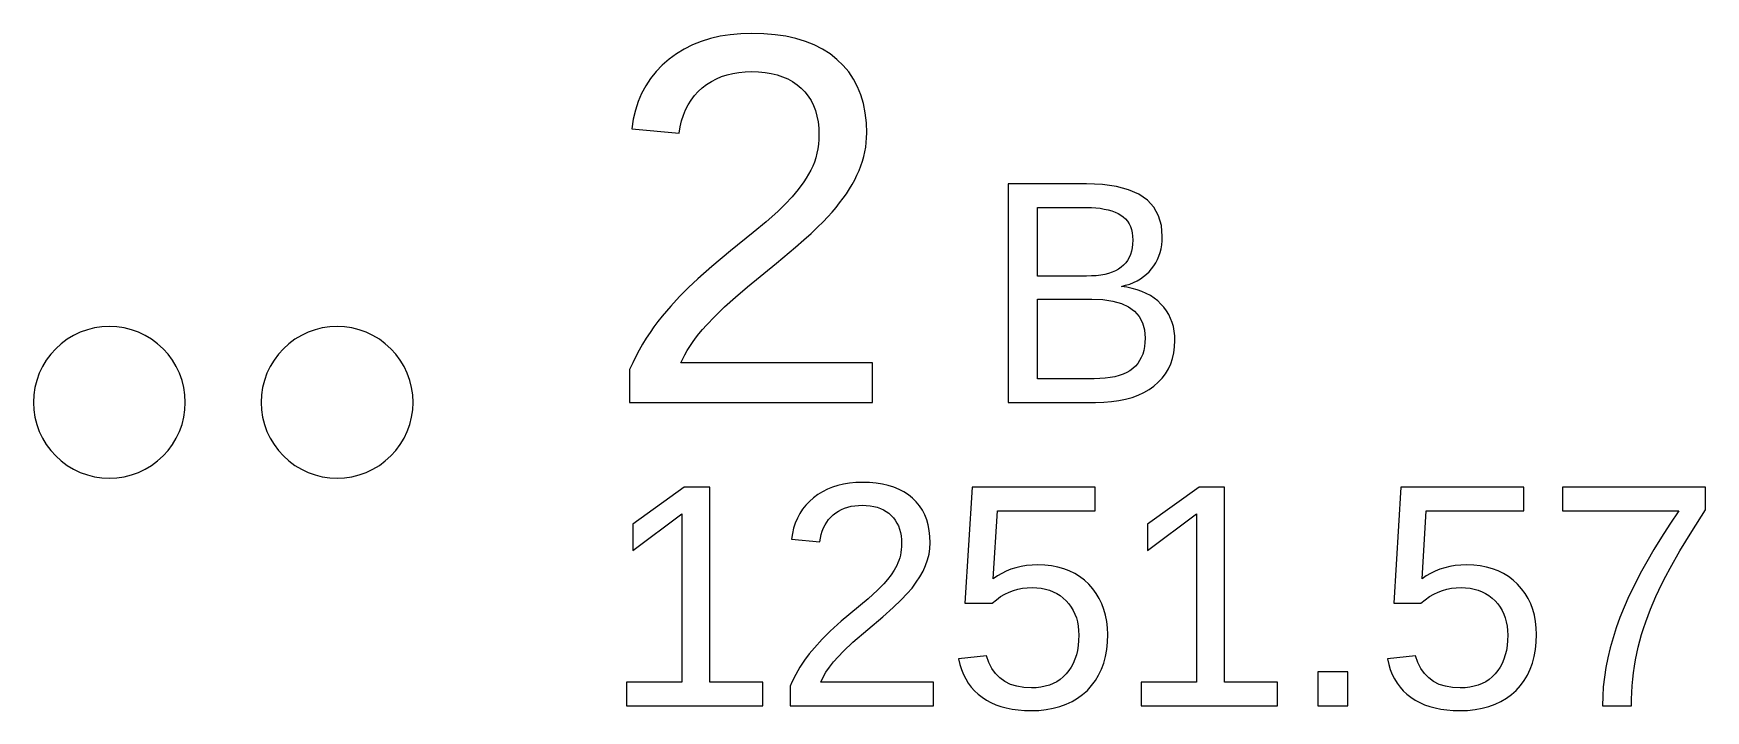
# Model space of a CAD drawing. Header units: metres. Extents: x -61 to 817, y 39 to 684.
# Drawn here: x 286.5 to 308.52, y 116.76 to 125.69 of the extents above; entities that cross this region are included whole.
import ezdxf

# ---------------------------------------------------------------- set-up
doc = ezdxf.new("R2010")
doc.units = ezdxf.units.M

msp = doc.modelspace()

# ---------------------------------------------------------------- linework, layer by layer
for p, q in [((295.295, 125.582), (295.18, 125.536)), ((295.416, 125.62), (295.295, 125.582)), ((295.543, 125.649), (295.416, 125.62)), ((295.676, 125.67), (295.543, 125.649)), ((295.815, 125.683), (295.676, 125.67)), ((295.96, 125.687), (295.815, 125.683)), ((296.118, 125.683), (295.96, 125.687)), ((296.268, 125.67), (296.118, 125.683)), ((296.409, 125.649), (296.268, 125.67)), ((296.542, 125.62), (296.409, 125.649)), ((296.667, 125.582), (296.542, 125.62)), ((296.783, 125.535), (296.667, 125.582)), ((294.871, 125.346), (294.781, 125.268)), ((294.968, 125.418), (294.871, 125.346)), ((295.071, 125.481), (294.968, 125.418)), ((295.18, 125.536), (295.071, 125.481)), ((296.891, 125.48), (296.783, 125.535)), ((296.991, 125.417), (296.891, 125.48)), ((297.082, 125.345), (296.991, 125.417)), ((297.164, 125.266), (297.082, 125.345)), ((294.701, 125.183), (294.628, 125.093)), ((294.781, 125.268), (294.701, 125.183)), ((295.494, 125.088), (295.563, 125.117)), ((295.563, 125.117), (295.635, 125.141)), ((295.635, 125.141), (295.711, 125.159)), ((295.711, 125.159), (295.791, 125.173)), ((295.791, 125.173), (295.874, 125.18)), ((295.874, 125.18), (295.96, 125.183)), ((295.96, 125.183), (296.05, 125.18)), ((296.05, 125.18), (296.136, 125.172)), ((296.136, 125.172), (296.218, 125.159)), ((296.218, 125.159), (296.295, 125.14)), ((296.295, 125.14), (296.367, 125.116)), ((296.367, 125.116), (296.435, 125.086)), ((297.237, 125.179), (297.164, 125.266)), ((297.3, 125.085), (297.237, 125.179)), ((294.51, 124.895), (294.464, 124.788)), ((294.565, 124.997), (294.51, 124.895)), ((294.628, 125.093), (294.565, 124.997)), ((295.204, 124.867), (295.253, 124.921)), ((295.253, 124.921), (295.307, 124.97)), ((295.307, 124.97), (295.366, 125.015)), ((295.366, 125.015), (295.428, 125.054)), ((295.428, 125.054), (295.494, 125.088)), ((296.435, 125.086), (296.498, 125.051)), ((296.498, 125.051), (296.557, 125.011)), ((296.557, 125.011), (296.611, 124.965)), ((296.611, 124.965), (296.66, 124.915)), ((296.66, 124.915), (296.703, 124.86)), ((297.354, 124.984), (297.3, 125.085)), ((297.397, 124.877), (297.354, 124.984)), ((297.431, 124.762), (297.397, 124.877)), ((294.427, 124.674), (294.399, 124.555)), ((294.464, 124.788), (294.427, 124.674)), ((295.059, 124.61), (295.088, 124.68)), ((295.088, 124.68), (295.121, 124.747)), ((295.121, 124.747), (295.16, 124.809)), ((295.16, 124.809), (295.204, 124.867)), ((296.703, 124.86), (296.741, 124.801)), ((296.741, 124.801), (296.773, 124.737)), ((296.773, 124.737), (296.799, 124.669)), ((296.799, 124.669), (296.819, 124.597)), ((297.456, 124.639), (297.431, 124.762)), ((294.399, 124.555), (294.379, 124.43)), ((295.006, 124.372), (295.019, 124.456)), ((295.019, 124.456), (295.036, 124.535)), ((295.036, 124.535), (295.059, 124.61)), ((296.819, 124.597), (296.833, 124.52)), ((296.833, 124.52), (296.842, 124.439)), ((296.842, 124.439), (296.845, 124.354)), ((297.47, 124.51), (297.456, 124.639)), ((297.475, 124.374), (297.47, 124.51)), ((294.379, 124.43), (295.006, 124.372)), ((296.838, 124.227), (296.83, 124.166)), ((296.843, 124.29), (296.838, 124.227)), ((296.845, 124.354), (296.843, 124.29)), ((297.461, 124.188), (297.469, 124.25)), ((297.469, 124.25), (297.473, 124.312)), ((297.473, 124.312), (297.475, 124.374)), ((296.803, 124.048), (296.785, 123.991)), ((296.818, 124.106), (296.803, 124.048)), ((296.83, 124.166), (296.818, 124.106)), ((297.397, 123.942), (297.418, 124.003)), ((297.418, 124.003), (297.435, 124.065)), ((297.435, 124.065), (297.45, 124.127)), ((297.45, 124.127), (297.461, 124.188)), ((296.678, 123.779), (296.645, 123.728)), ((296.709, 123.83), (296.678, 123.779)), ((296.738, 123.882), (296.709, 123.83)), ((296.763, 123.936), (296.738, 123.882)), ((296.785, 123.991), (296.763, 123.936)), ((297.316, 123.758), (297.346, 123.819)), ((297.346, 123.819), (297.373, 123.88)), ((297.373, 123.88), (297.397, 123.942)), ((296.572, 123.629), (296.491, 123.531)), ((296.645, 123.728), (296.572, 123.629)), ((297.164, 123.513), (297.207, 123.574)), ((297.207, 123.574), (297.246, 123.636)), ((297.246, 123.636), (297.283, 123.697)), ((297.283, 123.697), (297.316, 123.758)), ((300.369, 123.703), (299.337, 123.703)), ((299.337, 123.703), (299.337, 120.823)), ((300.579, 123.695), (300.369, 123.703)), ((300.764, 123.669), (300.579, 123.695)), ((300.924, 123.626), (300.764, 123.669)), ((301.06, 123.566), (300.924, 123.626)), ((301.171, 123.489), (301.06, 123.566)), ((296.304, 123.341), (296.148, 123.201)), ((296.402, 123.435), (296.304, 123.341)), ((296.491, 123.531), (296.402, 123.435)), ((297.018, 123.329), (297.07, 123.391)), ((297.07, 123.391), (297.118, 123.452)), ((297.118, 123.452), (297.164, 123.513)), ((299.725, 122.487), (299.725, 123.392)), ((299.725, 123.392), (300.369, 123.392)), ((300.369, 123.392), (300.433, 123.391)), ((300.433, 123.391), (300.494, 123.387)), ((300.494, 123.387), (300.551, 123.381)), ((300.551, 123.381), (300.604, 123.372)), ((300.604, 123.372), (300.655, 123.361)), ((300.655, 123.361), (300.701, 123.348)), ((300.701, 123.348), (300.745, 123.332)), ((301.257, 123.395), (301.171, 123.489)), ((301.319, 123.283), (301.257, 123.395)), ((296.148, 123.201), (295.98, 123.06)), ((296.742, 123.051), (296.827, 123.131)), ((296.827, 123.131), (296.901, 123.203)), ((296.901, 123.203), (296.963, 123.268)), ((296.963, 123.268), (297.018, 123.329)), ((300.745, 123.332), (300.785, 123.313)), ((300.785, 123.313), (300.821, 123.292)), ((300.821, 123.292), (300.854, 123.268)), ((300.854, 123.268), (300.883, 123.242)), ((300.883, 123.242), (300.908, 123.211)), ((300.908, 123.211), (300.93, 123.178)), ((300.93, 123.178), (300.947, 123.141)), ((300.947, 123.141), (300.961, 123.101)), ((301.356, 123.155), (301.319, 123.283)), ((301.368, 123.009), (301.356, 123.155)), ((295.98, 123.06), (295.678, 122.821)), ((296.538, 122.869), (296.646, 122.964)), ((296.646, 122.964), (296.742, 123.051)), ((300.961, 123.101), (300.97, 123.058)), ((300.97, 123.058), (300.976, 123.012)), ((300.976, 122.91), (300.971, 122.861)), ((300.976, 123.012), (300.978, 122.962)), ((300.978, 122.962), (300.976, 122.91)), ((301.352, 122.849), (301.361, 122.9)), ((301.361, 122.9), (301.366, 122.954)), ((301.366, 122.954), (301.368, 123.009)), ((295.678, 122.821), (295.433, 122.616)), ((296.287, 122.657), (296.538, 122.869)), ((300.91, 122.695), (300.886, 122.661)), ((300.931, 122.732), (300.91, 122.695)), ((300.948, 122.772), (300.931, 122.732)), ((300.961, 122.815), (300.948, 122.772)), ((300.971, 122.861), (300.961, 122.815)), ((301.283, 122.663), (301.305, 122.706)), ((301.305, 122.706), (301.324, 122.752)), ((301.324, 122.752), (301.34, 122.799)), ((301.34, 122.799), (301.352, 122.849)), ((295.433, 122.616), (295.249, 122.453)), ((295.905, 122.345), (296.287, 122.657)), ((300.369, 122.487), (299.725, 122.487)), ((300.435, 122.489), (300.369, 122.487)), ((300.497, 122.493), (300.435, 122.489)), ((300.556, 122.5), (300.497, 122.493)), ((300.61, 122.51), (300.556, 122.5)), ((300.661, 122.523), (300.61, 122.51)), ((300.708, 122.539), (300.661, 122.523)), ((300.751, 122.557), (300.708, 122.539)), ((300.791, 122.579), (300.751, 122.557)), ((300.826, 122.603), (300.791, 122.579)), ((300.858, 122.631), (300.826, 122.603)), ((300.886, 122.661), (300.858, 122.631)), ((301.079, 122.452), (301.12, 122.48)), ((301.12, 122.48), (301.159, 122.511)), ((301.159, 122.511), (301.194, 122.545)), ((301.194, 122.545), (301.227, 122.582)), ((301.227, 122.582), (301.257, 122.622)), ((301.257, 122.622), (301.283, 122.663)), ((295.127, 122.338), (295.009, 122.217)), ((295.249, 122.453), (295.127, 122.338)), ((295.746, 122.209), (295.905, 122.345)), ((300.829, 122.351), (300.885, 122.366)), ((300.902, 122.34), (300.829, 122.351)), ((300.885, 122.366), (300.938, 122.383)), ((300.972, 122.325), (300.902, 122.34)), ((300.938, 122.383), (300.987, 122.403)), ((301.037, 122.307), (300.972, 122.325)), ((300.987, 122.403), (301.035, 122.426)), ((301.035, 122.426), (301.079, 122.452)), ((301.099, 122.285), (301.037, 122.307)), ((301.157, 122.259), (301.099, 122.285)), ((301.211, 122.23), (301.157, 122.259)), ((294.893, 122.09), (294.779, 121.957)), ((295.009, 122.217), (294.893, 122.09)), ((295.474, 121.956), (295.602, 122.08)), ((295.602, 122.08), (295.746, 122.209)), ((299.725, 121.134), (299.725, 122.184)), ((299.725, 122.184), (300.439, 122.184)), ((300.439, 122.184), (300.586, 122.178)), ((300.586, 122.178), (300.716, 122.159)), ((300.716, 122.159), (300.829, 122.127)), ((300.829, 122.127), (300.924, 122.082)), ((300.924, 122.082), (301.002, 122.025)), ((301.002, 122.025), (301.063, 121.955)), ((301.261, 122.197), (301.211, 122.23)), ((301.307, 122.16), (301.261, 122.197)), ((301.35, 122.119), (301.307, 122.16)), ((301.388, 122.076), (301.35, 122.119)), ((301.422, 122.03), (301.388, 122.076)), ((301.452, 121.981), (301.422, 122.03)), ((287.304, 121.804), (287.209, 121.78)), ((287.401, 121.818), (287.304, 121.804)), ((287.499, 121.823), (287.401, 121.818)), ((287.597, 121.818), (287.499, 121.823)), ((287.694, 121.804), (287.597, 121.818)), ((287.789, 121.78), (287.694, 121.804)), ((290.304, 121.804), (290.209, 121.78)), ((290.401, 121.818), (290.304, 121.804)), ((290.499, 121.823), (290.401, 121.818)), ((290.597, 121.818), (290.499, 121.823)), ((290.694, 121.804), (290.597, 121.818)), ((290.789, 121.78), (290.694, 121.804)), ((294.671, 121.817), (294.62, 121.744)), ((294.724, 121.888), (294.671, 121.817)), ((294.779, 121.957), (294.724, 121.888)), ((295.312, 121.782), (295.362, 121.839)), ((295.362, 121.839), (295.474, 121.956)), ((301.063, 121.955), (301.106, 121.873)), ((301.106, 121.873), (301.132, 121.777)), ((301.477, 121.93), (301.452, 121.981)), ((301.497, 121.877), (301.477, 121.93)), ((301.513, 121.821), (301.497, 121.877)), ((301.524, 121.763), (301.513, 121.821)), ((286.865, 121.596), (286.792, 121.53)), ((286.943, 121.655), (286.865, 121.596)), ((287.028, 121.705), (286.943, 121.655)), ((287.116, 121.747), (287.028, 121.705)), ((287.209, 121.78), (287.116, 121.747)), ((287.882, 121.747), (287.789, 121.78)), ((287.97, 121.705), (287.882, 121.747)), ((288.055, 121.655), (287.97, 121.705)), ((288.133, 121.596), (288.055, 121.655)), ((288.206, 121.53), (288.133, 121.596)), ((289.865, 121.596), (289.792, 121.53)), ((289.943, 121.655), (289.865, 121.596)), ((290.028, 121.705), (289.943, 121.655)), ((290.116, 121.747), (290.028, 121.705)), ((290.209, 121.78), (290.116, 121.747)), ((290.882, 121.747), (290.789, 121.78)), ((290.97, 121.705), (290.882, 121.747)), ((291.055, 121.655), (290.97, 121.705)), ((291.133, 121.596), (291.055, 121.655)), ((291.206, 121.53), (291.133, 121.596)), ((294.523, 121.59), (294.477, 121.51)), ((294.57, 121.668), (294.523, 121.59)), ((294.62, 121.744), (294.57, 121.668)), ((295.143, 121.559), (295.181, 121.614)), ((295.181, 121.614), (295.221, 121.67)), ((295.221, 121.67), (295.265, 121.726)), ((295.265, 121.726), (295.312, 121.782)), ((301.132, 121.777), (301.141, 121.669)), ((301.139, 121.612), (301.133, 121.557)), ((301.141, 121.669), (301.139, 121.612)), ((301.531, 121.702), (301.524, 121.763)), ((301.53, 121.555), (301.533, 121.639)), ((301.533, 121.639), (301.531, 121.702)), ((286.668, 121.379), (286.617, 121.295)), ((286.726, 121.458), (286.668, 121.379)), ((286.792, 121.53), (286.726, 121.458)), ((288.272, 121.458), (288.206, 121.53)), ((288.331, 121.379), (288.272, 121.458)), ((288.381, 121.295), (288.331, 121.379)), ((289.668, 121.379), (289.617, 121.295)), ((289.726, 121.458), (289.668, 121.379)), ((289.792, 121.53), (289.726, 121.458)), ((291.272, 121.458), (291.206, 121.53)), ((291.33, 121.379), (291.272, 121.458)), ((291.381, 121.295), (291.33, 121.379)), ((294.434, 121.427), (294.392, 121.342)), ((294.477, 121.51), (294.434, 121.427)), ((295.026, 121.344), (295.051, 121.397)), ((295.051, 121.397), (295.078, 121.451)), ((295.078, 121.451), (295.109, 121.505)), ((295.109, 121.505), (295.143, 121.559)), ((301.069, 121.373), (301.044, 121.335)), ((301.091, 121.414), (301.069, 121.373)), ((301.109, 121.459), (301.091, 121.414)), ((301.123, 121.506), (301.109, 121.459)), ((301.133, 121.557), (301.123, 121.506)), ((301.479, 121.33), (301.502, 121.401)), ((301.502, 121.401), (301.519, 121.476)), ((301.519, 121.476), (301.53, 121.555)), ((286.575, 121.206), (286.542, 121.113)), ((286.617, 121.295), (286.575, 121.206)), ((288.423, 121.206), (288.381, 121.295)), ((288.456, 121.113), (288.423, 121.206)), ((289.575, 121.206), (289.542, 121.113)), ((289.617, 121.295), (289.575, 121.206)), ((291.423, 121.206), (291.381, 121.295)), ((291.456, 121.113), (291.423, 121.206)), ((294.392, 121.342), (294.352, 121.255)), ((294.352, 121.255), (294.352, 120.823)), ((297.55, 121.344), (295.026, 121.344)), ((297.55, 120.823), (297.55, 121.344)), ((300.469, 121.134), (299.725, 121.134)), ((300.545, 121.136), (300.469, 121.134)), ((300.616, 121.141), (300.545, 121.136)), ((300.682, 121.149), (300.616, 121.141)), ((300.743, 121.161), (300.682, 121.149)), ((300.8, 121.175), (300.743, 121.161)), ((300.852, 121.194), (300.8, 121.175)), ((300.899, 121.215), (300.852, 121.194)), ((300.942, 121.24), (300.899, 121.215)), ((300.98, 121.268), (300.942, 121.24)), ((301.014, 121.3), (300.98, 121.268)), ((301.044, 121.335), (301.014, 121.3)), ((301.315, 121.088), (301.366, 121.142)), ((301.366, 121.142), (301.41, 121.2)), ((301.41, 121.2), (301.448, 121.263)), ((301.448, 121.263), (301.479, 121.33)), ((286.504, 120.921), (286.499, 120.823)), ((286.518, 121.018), (286.504, 120.921)), ((286.542, 121.113), (286.518, 121.018)), ((288.48, 121.018), (288.456, 121.113)), ((288.494, 120.921), (288.48, 121.018)), ((288.499, 120.823), (288.494, 120.921)), ((289.504, 120.921), (289.499, 120.823)), ((289.518, 121.018), (289.504, 120.921)), ((289.542, 121.113), (289.518, 121.018)), ((291.48, 121.018), (291.456, 121.113)), ((291.494, 120.921), (291.48, 121.018)), ((291.499, 120.823), (291.494, 120.921)), ((300.969, 120.889), (301.049, 120.919)), ((301.049, 120.919), (301.124, 120.953)), ((301.124, 120.953), (301.193, 120.993)), ((301.193, 120.993), (301.257, 121.038)), ((301.257, 121.038), (301.315, 121.088)), ((286.499, 120.823), (286.504, 120.725)), ((286.504, 120.725), (286.518, 120.628)), ((288.48, 120.628), (288.494, 120.725)), ((288.494, 120.725), (288.499, 120.823)), ((289.499, 120.823), (289.504, 120.725)), ((289.504, 120.725), (289.518, 120.628)), ((291.48, 120.628), (291.494, 120.725)), ((291.494, 120.725), (291.499, 120.823)), ((294.352, 120.823), (297.55, 120.823)), ((299.337, 120.823), (300.489, 120.823)), ((300.489, 120.823), (300.596, 120.826)), ((300.596, 120.826), (300.697, 120.834)), ((300.697, 120.834), (300.793, 120.847)), ((300.793, 120.847), (300.884, 120.866)), ((300.884, 120.866), (300.969, 120.889)), ((286.518, 120.628), (286.542, 120.533)), ((286.542, 120.533), (286.575, 120.44)), ((288.423, 120.44), (288.456, 120.533)), ((288.456, 120.533), (288.48, 120.628)), ((289.518, 120.628), (289.542, 120.533)), ((289.542, 120.533), (289.575, 120.44)), ((291.423, 120.44), (291.456, 120.533)), ((291.456, 120.533), (291.48, 120.628)), ((286.575, 120.44), (286.617, 120.352)), ((286.617, 120.352), (286.668, 120.268)), ((286.668, 120.268), (286.726, 120.189)), ((288.272, 120.189), (288.331, 120.268)), ((288.331, 120.268), (288.381, 120.352)), ((288.381, 120.352), (288.423, 120.44)), ((289.575, 120.44), (289.617, 120.352)), ((289.617, 120.352), (289.668, 120.268)), ((289.668, 120.268), (289.726, 120.189)), ((291.272, 120.189), (291.33, 120.268)), ((291.33, 120.268), (291.381, 120.352)), ((291.381, 120.352), (291.423, 120.44)), ((286.726, 120.189), (286.792, 120.116)), ((286.792, 120.116), (286.865, 120.05)), ((286.865, 120.05), (286.943, 119.992)), ((288.055, 119.992), (288.133, 120.05)), ((288.133, 120.05), (288.206, 120.116)), ((288.206, 120.116), (288.272, 120.189)), ((289.726, 120.189), (289.792, 120.116)), ((289.792, 120.116), (289.865, 120.05)), ((289.865, 120.05), (289.943, 119.992)), ((291.055, 119.992), (291.133, 120.05)), ((291.133, 120.05), (291.206, 120.116)), ((291.206, 120.116), (291.272, 120.189)), ((286.943, 119.992), (287.028, 119.941)), ((287.028, 119.941), (287.116, 119.899)), ((287.116, 119.899), (287.209, 119.866)), ((287.209, 119.866), (287.304, 119.842)), ((287.304, 119.842), (287.401, 119.828)), ((287.401, 119.828), (287.499, 119.823)), ((287.499, 119.823), (287.597, 119.828)), ((287.597, 119.828), (287.694, 119.842)), ((287.694, 119.842), (287.789, 119.866)), ((287.789, 119.866), (287.882, 119.899)), ((287.882, 119.899), (287.97, 119.941)), ((287.97, 119.941), (288.055, 119.992)), ((289.943, 119.992), (290.028, 119.941)), ((290.028, 119.941), (290.116, 119.899)), ((290.116, 119.899), (290.209, 119.866)), ((290.209, 119.866), (290.304, 119.842)), ((290.304, 119.842), (290.401, 119.828)), ((290.401, 119.828), (290.499, 119.823)), ((290.499, 119.823), (290.597, 119.828)), ((290.597, 119.828), (290.694, 119.842)), ((290.694, 119.842), (290.789, 119.866)), ((290.789, 119.866), (290.882, 119.899)), ((290.882, 119.899), (290.97, 119.941)), ((290.97, 119.941), (291.055, 119.992)), ((295.072, 119.703), (294.395, 119.216)), ((295.409, 119.703), (295.072, 119.703)), ((295.409, 117.134), (295.409, 119.703)), ((296.831, 119.607), (296.774, 119.564)), ((296.892, 119.644), (296.831, 119.607)), ((296.956, 119.677), (296.892, 119.644)), ((297.024, 119.704), (296.956, 119.677)), ((297.095, 119.727), (297.024, 119.704)), ((297.17, 119.745), (297.095, 119.727)), ((297.249, 119.757), (297.17, 119.745)), ((297.33, 119.765), (297.249, 119.757)), ((297.416, 119.767), (297.33, 119.765)), ((297.509, 119.765), (297.416, 119.767)), ((297.597, 119.757), (297.509, 119.765)), ((297.681, 119.744), (297.597, 119.757)), ((297.759, 119.726), (297.681, 119.744)), ((297.833, 119.703), (297.759, 119.726)), ((297.902, 119.675), (297.833, 119.703)), ((297.965, 119.642), (297.902, 119.675)), ((298.024, 119.604), (297.965, 119.642)), ((298.078, 119.56), (298.024, 119.604)), ((298.863, 119.703), (298.768, 118.174)), ((300.483, 119.703), (298.863, 119.703)), ((300.483, 119.392), (300.483, 119.703)), ((301.851, 119.703), (301.174, 119.216)), ((302.188, 119.703), (301.851, 119.703)), ((302.188, 117.134), (302.188, 119.703)), ((304.511, 119.703), (304.416, 118.174)), ((306.131, 119.703), (304.511, 119.703)), ((306.131, 119.392), (306.131, 119.703)), ((308.523, 119.703), (306.639, 119.703)), ((306.639, 119.703), (306.639, 119.392)), ((308.523, 119.406), (308.523, 119.703)), ((296.63, 119.413), (296.593, 119.356)), ((296.673, 119.467), (296.63, 119.413)), ((296.721, 119.517), (296.673, 119.467)), ((296.774, 119.564), (296.721, 119.517)), ((297.068, 119.366), (297.104, 119.389)), ((297.104, 119.389), (297.143, 119.41)), ((297.143, 119.41), (297.183, 119.427)), ((297.183, 119.427), (297.226, 119.441)), ((297.226, 119.441), (297.27, 119.452)), ((297.27, 119.452), (297.317, 119.46)), ((297.317, 119.46), (297.365, 119.465)), ((297.365, 119.465), (297.416, 119.466)), ((297.416, 119.466), (297.469, 119.464)), ((297.469, 119.464), (297.519, 119.46)), ((297.519, 119.46), (297.567, 119.451)), ((297.567, 119.451), (297.612, 119.44)), ((297.612, 119.44), (297.654, 119.425)), ((297.654, 119.425), (297.694, 119.407)), ((297.694, 119.407), (297.731, 119.386)), ((297.731, 119.386), (297.765, 119.361)), ((298.126, 119.512), (298.078, 119.56)), ((298.169, 119.459), (298.126, 119.512)), ((298.207, 119.403), (298.169, 119.459)), ((298.238, 119.342), (298.207, 119.403)), ((299.142, 118.496), (299.196, 119.392)), ((299.196, 119.392), (300.483, 119.392)), ((304.79, 118.496), (304.844, 119.392)), ((304.844, 119.392), (306.131, 119.392)), ((306.639, 119.392), (308.17, 119.392)), ((308.17, 119.392), (308.053, 119.218)), ((308.342, 119.121), (308.523, 119.406)), ((294.395, 118.871), (295.041, 119.354)), ((294.395, 119.216), (294.395, 118.871)), ((295.041, 119.354), (295.041, 117.134)), ((296.512, 119.164), (296.495, 119.093)), ((296.534, 119.231), (296.512, 119.164)), ((296.561, 119.295), (296.534, 119.231)), ((296.593, 119.356), (296.561, 119.295)), ((296.889, 119.124), (296.905, 119.167)), ((296.905, 119.167), (296.925, 119.206)), ((296.925, 119.206), (296.948, 119.243)), ((296.948, 119.243), (296.973, 119.278)), ((296.973, 119.278), (297.002, 119.31)), ((297.002, 119.31), (297.034, 119.339)), ((297.034, 119.339), (297.068, 119.366)), ((297.765, 119.361), (297.797, 119.333)), ((297.797, 119.333), (297.826, 119.302)), ((297.826, 119.302), (297.851, 119.269)), ((297.851, 119.269), (297.873, 119.232)), ((297.873, 119.232), (297.891, 119.194)), ((297.891, 119.194), (297.907, 119.152)), ((297.907, 119.152), (297.919, 119.108)), ((298.264, 119.276), (298.238, 119.342)), ((298.284, 119.206), (298.264, 119.276)), ((298.298, 119.132), (298.284, 119.206)), ((301.174, 118.871), (301.82, 119.354)), ((301.174, 119.216), (301.174, 118.871)), ((301.82, 119.354), (301.82, 117.134)), ((308.053, 119.218), (307.944, 119.047)), ((296.495, 119.093), (296.484, 119.018)), ((296.484, 119.018), (296.858, 118.983)), ((296.858, 118.983), (296.865, 119.033)), ((296.865, 119.033), (296.875, 119.08)), ((296.875, 119.08), (296.889, 119.124)), ((297.919, 119.108), (297.927, 119.061)), ((297.927, 119.061), (297.932, 119.011)), ((297.932, 119.011), (297.934, 118.959)), ((297.934, 118.959), (297.933, 118.92)), ((298.307, 119.054), (298.298, 119.132)), ((298.306, 118.896), (298.31, 118.971)), ((298.31, 118.971), (298.307, 119.054)), ((307.944, 119.047), (307.843, 118.882)), ((308.186, 118.864), (308.342, 119.121)), ((297.898, 118.739), (297.885, 118.706)), ((297.909, 118.774), (297.898, 118.739)), ((297.918, 118.809), (297.909, 118.774)), ((297.925, 118.845), (297.918, 118.809)), ((297.93, 118.882), (297.925, 118.845)), ((297.933, 118.92), (297.93, 118.882)), ((298.25, 118.672), (298.276, 118.747)), ((298.276, 118.747), (298.295, 118.821)), ((298.295, 118.821), (298.306, 118.896)), ((307.749, 118.721), (307.663, 118.565)), ((307.843, 118.882), (307.749, 118.721)), ((308.055, 118.636), (308.186, 118.864)), ((297.795, 118.549), (297.75, 118.489)), ((297.835, 118.61), (297.795, 118.549)), ((297.871, 118.673), (297.835, 118.61)), ((297.885, 118.706), (297.871, 118.673)), ((298.126, 118.45), (298.175, 118.524)), ((298.175, 118.524), (298.216, 118.598)), ((298.216, 118.598), (298.25, 118.672)), ((299.195, 118.535), (299.142, 118.496)), ((299.252, 118.568), (299.195, 118.535)), ((299.312, 118.598), (299.252, 118.568)), ((299.374, 118.623), (299.312, 118.598)), ((299.44, 118.643), (299.374, 118.623)), ((299.508, 118.659), (299.44, 118.643)), ((299.579, 118.67), (299.508, 118.659)), ((299.653, 118.677), (299.579, 118.67)), ((299.73, 118.679), (299.653, 118.677)), ((299.821, 118.676), (299.73, 118.679)), ((299.908, 118.667), (299.821, 118.676)), ((299.991, 118.651), (299.908, 118.667)), ((300.069, 118.629), (299.991, 118.651)), ((300.143, 118.6), (300.069, 118.629)), ((300.214, 118.566), (300.143, 118.6)), ((300.279, 118.525), (300.214, 118.566)), ((300.341, 118.478), (300.279, 118.525)), ((304.844, 118.535), (304.79, 118.496)), ((304.901, 118.568), (304.844, 118.535)), ((304.96, 118.598), (304.901, 118.568)), ((305.023, 118.623), (304.96, 118.598)), ((305.088, 118.643), (305.023, 118.623)), ((305.156, 118.659), (305.088, 118.643)), ((305.227, 118.67), (305.156, 118.659)), ((305.301, 118.677), (305.227, 118.67)), ((305.378, 118.679), (305.301, 118.677)), ((305.469, 118.676), (305.378, 118.679)), ((305.556, 118.667), (305.469, 118.676)), ((305.639, 118.651), (305.556, 118.667)), ((305.718, 118.629), (305.639, 118.651)), ((305.792, 118.6), (305.718, 118.629)), ((305.862, 118.566), (305.792, 118.6)), ((305.928, 118.525), (305.862, 118.566)), ((305.99, 118.478), (305.928, 118.525)), ((307.663, 118.565), (307.585, 118.413)), ((307.95, 118.437), (307.999, 118.533)), ((307.999, 118.533), (308.055, 118.636)), ((297.616, 118.345), (297.492, 118.232)), ((297.7, 118.431), (297.616, 118.345)), ((297.75, 118.489), (297.7, 118.431)), ((297.928, 118.218), (298.008, 118.301)), ((298.008, 118.301), (298.071, 118.375)), ((298.071, 118.375), (298.126, 118.45)), ((299.238, 118.261), (299.295, 118.295)), ((299.295, 118.295), (299.351, 118.322)), ((299.351, 118.322), (299.408, 118.343)), ((299.408, 118.343), (299.466, 118.359)), ((299.466, 118.359), (299.527, 118.371)), ((299.527, 118.371), (299.589, 118.378)), ((299.589, 118.378), (299.654, 118.38)), ((299.654, 118.38), (299.715, 118.378)), ((299.715, 118.378), (299.773, 118.372)), ((299.773, 118.372), (299.829, 118.361)), ((299.829, 118.361), (299.881, 118.346)), ((299.881, 118.346), (299.931, 118.326)), ((299.931, 118.326), (299.978, 118.303)), ((299.978, 118.303), (300.022, 118.275)), ((300.022, 118.275), (300.063, 118.243)), ((300.399, 118.424), (300.341, 118.478)), ((300.451, 118.366), (300.399, 118.424)), ((300.497, 118.303), (300.451, 118.366)), ((300.537, 118.237), (300.497, 118.303)), ((304.887, 118.261), (304.943, 118.295)), ((304.943, 118.295), (305, 118.322)), ((305, 118.322), (305.056, 118.343)), ((305.056, 118.343), (305.115, 118.359)), ((305.115, 118.359), (305.175, 118.371)), ((305.175, 118.371), (305.238, 118.378)), ((305.238, 118.378), (305.302, 118.38)), ((305.302, 118.38), (305.363, 118.378)), ((305.363, 118.378), (305.422, 118.372)), ((305.422, 118.372), (305.477, 118.361)), ((305.477, 118.361), (305.53, 118.346)), ((305.53, 118.346), (305.58, 118.326)), ((305.58, 118.326), (305.626, 118.303)), ((305.626, 118.303), (305.67, 118.275)), ((305.67, 118.275), (305.712, 118.243)), ((306.047, 118.424), (305.99, 118.478)), ((306.099, 118.366), (306.047, 118.424)), ((306.146, 118.303), (306.099, 118.366)), ((306.186, 118.237), (306.146, 118.303)), ((307.585, 118.413), (307.514, 118.266)), ((307.868, 118.263), (307.907, 118.348)), ((307.907, 118.348), (307.95, 118.437)), ((297.492, 118.232), (297.139, 117.938)), ((297.688, 117.997), (297.821, 118.116)), ((297.821, 118.116), (297.928, 118.218)), ((298.768, 118.174), (299.126, 118.174)), ((299.126, 118.174), (299.182, 118.221)), ((299.182, 118.221), (299.238, 118.261)), ((300.063, 118.243), (300.102, 118.206)), ((300.102, 118.206), (300.137, 118.166)), ((300.137, 118.166), (300.168, 118.124)), ((300.168, 118.124), (300.194, 118.079)), ((300.194, 118.079), (300.217, 118.031)), ((300.571, 118.167), (300.537, 118.237)), ((300.599, 118.093), (300.571, 118.167)), ((300.621, 118.016), (300.599, 118.093)), ((304.416, 118.174), (304.774, 118.174)), ((304.774, 118.174), (304.83, 118.221)), ((304.83, 118.221), (304.887, 118.261)), ((305.712, 118.243), (305.75, 118.206)), ((305.75, 118.206), (305.785, 118.166)), ((305.785, 118.166), (305.816, 118.124)), ((305.816, 118.124), (305.843, 118.079)), ((305.843, 118.079), (305.865, 118.031)), ((306.22, 118.167), (306.186, 118.237)), ((306.248, 118.093), (306.22, 118.167)), ((306.269, 118.016), (306.248, 118.093)), ((307.451, 118.123), (307.396, 117.985)), ((307.514, 118.266), (307.451, 118.123)), ((307.735, 117.927), (307.797, 118.095)), ((307.797, 118.095), (307.868, 118.263)), ((297.139, 117.938), (296.994, 117.807)), ((297.292, 117.659), (297.688, 117.997)), ((300.217, 118.031), (300.236, 117.981)), ((300.236, 117.981), (300.25, 117.927)), ((300.25, 117.927), (300.26, 117.872)), ((300.26, 117.872), (300.266, 117.813)), ((300.636, 117.934), (300.621, 118.016)), ((300.645, 117.849), (300.636, 117.934)), ((300.649, 117.76), (300.645, 117.849)), ((305.865, 118.031), (305.884, 117.981)), ((305.884, 117.981), (305.898, 117.927)), ((305.898, 117.927), (305.909, 117.872)), ((305.909, 117.872), (305.915, 117.813)), ((306.285, 117.934), (306.269, 118.016)), ((306.294, 117.849), (306.285, 117.934)), ((306.297, 117.76), (306.294, 117.849)), ((307.347, 117.85), (307.304, 117.717)), ((307.396, 117.985), (307.347, 117.85)), ((307.681, 117.76), (307.707, 117.843)), ((307.707, 117.843), (307.735, 117.927)), ((296.888, 117.701), (296.785, 117.587)), ((296.994, 117.807), (296.888, 117.701)), ((297.169, 117.542), (297.292, 117.659)), ((300.26, 117.615), (300.25, 117.552)), ((300.266, 117.682), (300.26, 117.615)), ((300.266, 117.813), (300.269, 117.752)), ((300.269, 117.752), (300.266, 117.682)), ((300.635, 117.563), (300.645, 117.659)), ((300.645, 117.659), (300.649, 117.76)), ((305.909, 117.615), (305.899, 117.552)), ((305.915, 117.682), (305.909, 117.615)), ((305.915, 117.813), (305.917, 117.752)), ((305.917, 117.752), (305.915, 117.682)), ((306.284, 117.563), (306.294, 117.659)), ((306.294, 117.659), (306.297, 117.76)), ((307.304, 117.717), (307.267, 117.585)), ((307.637, 117.594), (307.658, 117.677)), ((307.658, 117.677), (307.681, 117.76)), ((296.654, 117.422), (296.595, 117.331)), ((296.718, 117.506), (296.654, 117.422)), ((296.785, 117.587), (296.718, 117.506)), ((296.984, 117.331), (297.037, 117.4)), ((297.037, 117.4), (297.098, 117.469)), ((297.098, 117.469), (297.169, 117.542)), ((299.054, 117.483), (298.685, 117.44)), ((298.685, 117.44), (298.701, 117.368)), ((299.084, 117.394), (299.054, 117.483)), ((299.122, 117.315), (299.084, 117.394)), ((300.217, 117.435), (300.195, 117.382)), ((300.236, 117.492), (300.217, 117.435)), ((300.25, 117.552), (300.236, 117.492)), ((300.596, 117.385), (300.619, 117.471)), ((300.619, 117.471), (300.635, 117.563)), ((304.702, 117.483), (304.333, 117.44)), ((304.333, 117.44), (304.35, 117.368)), ((304.732, 117.394), (304.702, 117.483)), ((304.771, 117.315), (304.732, 117.394)), ((305.866, 117.435), (305.843, 117.382)), ((305.884, 117.492), (305.866, 117.435)), ((305.899, 117.552), (305.884, 117.492)), ((306.244, 117.385), (306.267, 117.471)), ((306.267, 117.471), (306.284, 117.563)), ((307.236, 117.454), (307.21, 117.325)), ((307.267, 117.585), (307.236, 117.454)), ((307.587, 117.343), (307.601, 117.427)), ((307.601, 117.427), (307.618, 117.511)), ((307.618, 117.511), (307.637, 117.594)), ((296.54, 117.235), (296.49, 117.134)), ((296.595, 117.331), (296.54, 117.235)), ((296.869, 117.134), (296.9, 117.199)), ((296.9, 117.199), (296.938, 117.264)), ((296.938, 117.264), (296.984, 117.331)), ((298.701, 117.368), (298.722, 117.301)), ((298.722, 117.301), (298.748, 117.237)), ((298.748, 117.237), (298.778, 117.177)), ((298.778, 117.177), (298.812, 117.12)), ((299.17, 117.247), (299.122, 117.315)), ((299.227, 117.189), (299.17, 117.247)), ((299.293, 117.142), (299.227, 117.189)), ((300.023, 117.17), (299.978, 117.14)), ((300.064, 117.204), (300.023, 117.17)), ((300.103, 117.243), (300.064, 117.204)), ((300.137, 117.286), (300.103, 117.243)), ((300.168, 117.332), (300.137, 117.286)), ((300.195, 117.382), (300.168, 117.332)), ((300.486, 117.155), (300.529, 117.227)), ((300.529, 117.227), (300.566, 117.303)), ((300.566, 117.303), (300.596, 117.385)), ((303.813, 117.271), (303.417, 117.271)), ((303.417, 117.271), (303.417, 116.823)), ((303.813, 116.823), (303.813, 117.271)), ((304.35, 117.368), (304.371, 117.301)), ((304.371, 117.301), (304.396, 117.237)), ((304.396, 117.237), (304.426, 117.177)), ((304.426, 117.177), (304.46, 117.12)), ((304.819, 117.247), (304.771, 117.315)), ((304.876, 117.189), (304.819, 117.247)), ((304.941, 117.142), (304.876, 117.189)), ((305.671, 117.17), (305.627, 117.14)), ((305.713, 117.204), (305.671, 117.17)), ((305.751, 117.243), (305.713, 117.204)), ((305.786, 117.286), (305.751, 117.243)), ((305.817, 117.332), (305.786, 117.286)), ((305.843, 117.382), (305.817, 117.332)), ((306.135, 117.155), (306.178, 117.227)), ((306.178, 117.227), (306.214, 117.303)), ((306.214, 117.303), (306.244, 117.385)), ((307.19, 117.198), (307.176, 117.071)), ((307.21, 117.325), (307.19, 117.198)), ((307.557, 117.086), (307.565, 117.172)), ((307.565, 117.172), (307.575, 117.258)), ((307.575, 117.258), (307.587, 117.343)), ((295.041, 117.134), (294.312, 117.134)), ((294.312, 117.134), (294.312, 116.823)), ((296.105, 117.134), (295.409, 117.134)), ((296.105, 116.823), (296.105, 117.134)), ((296.49, 117.134), (296.467, 117.081)), ((296.467, 117.081), (296.467, 116.823)), ((298.355, 117.134), (296.869, 117.134)), ((298.355, 116.823), (298.355, 117.134)), ((298.812, 117.12), (298.851, 117.068)), ((298.851, 117.068), (298.894, 117.02)), ((298.894, 117.02), (298.942, 116.975)), ((298.942, 116.975), (298.994, 116.934)), ((299.367, 117.105), (299.293, 117.142)), ((299.451, 117.079), (299.367, 117.105)), ((299.543, 117.063), (299.451, 117.079)), ((299.645, 117.058), (299.543, 117.063)), ((299.708, 117.06), (299.645, 117.058)), ((299.768, 117.067), (299.708, 117.06)), ((299.826, 117.079), (299.768, 117.067)), ((299.88, 117.095), (299.826, 117.079)), ((299.931, 117.115), (299.88, 117.095)), ((299.978, 117.14), (299.931, 117.115)), ((300.251, 116.921), (300.318, 116.97)), ((300.318, 116.97), (300.381, 117.026)), ((300.381, 117.026), (300.437, 117.088)), ((300.437, 117.088), (300.486, 117.155)), ((301.82, 117.134), (301.091, 117.134)), ((301.091, 117.134), (301.091, 116.823)), ((302.884, 117.134), (302.188, 117.134)), ((302.884, 116.823), (302.884, 117.134)), ((304.46, 117.12), (304.499, 117.068)), ((304.499, 117.068), (304.542, 117.02)), ((304.542, 117.02), (304.59, 116.975)), ((304.59, 116.975), (304.642, 116.934)), ((305.016, 117.105), (304.941, 117.142)), ((305.099, 117.079), (305.016, 117.105)), ((305.192, 117.063), (305.099, 117.079)), ((305.293, 117.058), (305.192, 117.063)), ((305.357, 117.06), (305.293, 117.058)), ((305.417, 117.067), (305.357, 117.06)), ((305.474, 117.079), (305.417, 117.067)), ((305.528, 117.095), (305.474, 117.079)), ((305.579, 117.115), (305.528, 117.095)), ((305.627, 117.14), (305.579, 117.115)), ((305.9, 116.921), (305.967, 116.97)), ((305.967, 116.97), (306.029, 117.026)), ((306.029, 117.026), (306.085, 117.088)), ((306.085, 117.088), (306.135, 117.155)), ((307.176, 117.071), (307.168, 116.947)), ((307.548, 116.911), (307.551, 116.999)), ((307.551, 116.999), (307.557, 117.086)), ((294.312, 116.823), (296.105, 116.823)), ((296.467, 116.823), (298.355, 116.823)), ((298.994, 116.934), (299.05, 116.897)), ((299.05, 116.897), (299.11, 116.865)), ((299.11, 116.865), (299.174, 116.837)), ((299.174, 116.837), (299.242, 116.813)), ((299.242, 116.813), (299.313, 116.794)), ((299.313, 116.794), (299.389, 116.779)), ((299.389, 116.779), (299.468, 116.768)), ((299.468, 116.768), (299.551, 116.761)), ((299.551, 116.761), (299.638, 116.759)), ((299.638, 116.759), (299.741, 116.762)), ((299.741, 116.762), (299.838, 116.772)), ((299.838, 116.772), (299.931, 116.789)), ((299.931, 116.789), (300.019, 116.812)), ((300.019, 116.812), (300.101, 116.842)), ((300.101, 116.842), (300.179, 116.878)), ((300.179, 116.878), (300.251, 116.921)), ((301.091, 116.823), (302.884, 116.823)), ((303.417, 116.823), (303.813, 116.823)), ((304.642, 116.934), (304.698, 116.897)), ((304.698, 116.897), (304.758, 116.865)), ((304.758, 116.865), (304.822, 116.837)), ((304.822, 116.837), (304.89, 116.813)), ((304.89, 116.813), (304.962, 116.794)), ((304.962, 116.794), (305.037, 116.779)), ((305.037, 116.779), (305.116, 116.768)), ((305.116, 116.768), (305.199, 116.761)), ((305.199, 116.761), (305.286, 116.759)), ((305.286, 116.759), (305.389, 116.762)), ((305.389, 116.762), (305.487, 116.772)), ((305.487, 116.772), (305.58, 116.789)), ((305.58, 116.789), (305.667, 116.812)), ((305.667, 116.812), (305.75, 116.842)), ((305.75, 116.842), (305.827, 116.878)), ((305.827, 116.878), (305.9, 116.921)), ((307.168, 116.947), (307.165, 116.823)), ((307.165, 116.823), (307.547, 116.823)), ((307.547, 116.823), (307.548, 116.911))]:
    msp.add_line(p, q)

doc.saveas('drawing.dxf')
